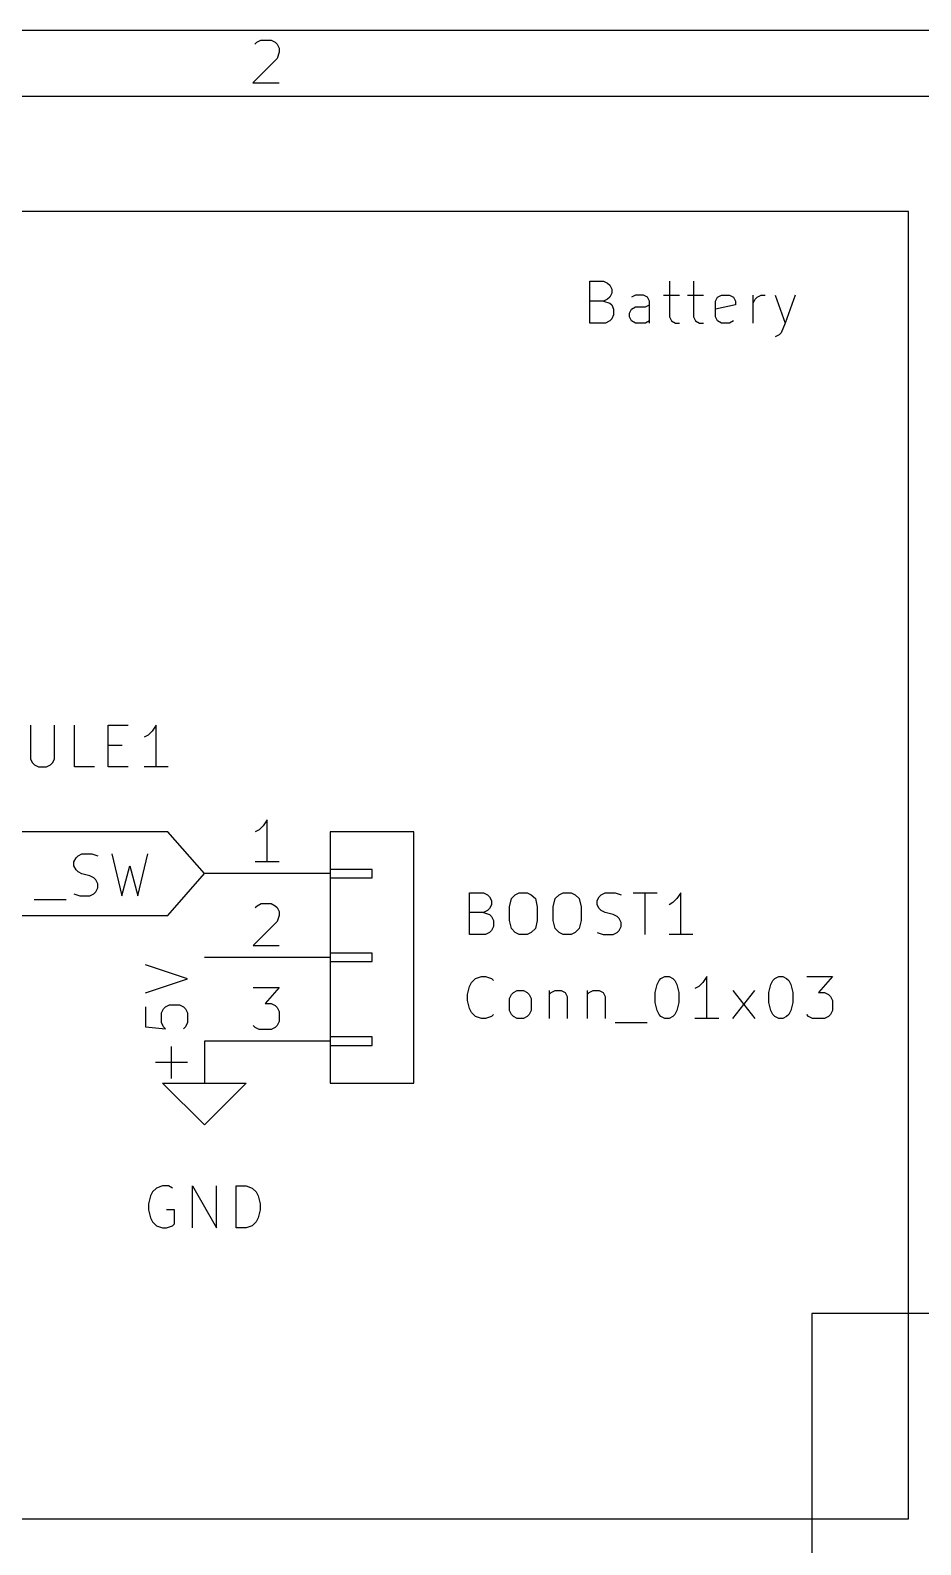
# Model space of a CAD drawing. Header units: inches. Extents: x 0.4 to 11.3, y -7.9 to -0.4.
# Drawn here: x 3.092 to 4.155, y -2.201 to -0.394 of the extents above; entities that cross this region are included whole.
import ezdxf

# ---------------------------------------------------------------- set-up
doc = ezdxf.new("R2010")
doc.units = ezdxf.units.IN
doc.header["$MEASUREMENT"] = 0
for name, color, linetype in [('GREENSIXTYFIVE', 129, 'CONTINUOUS'), ('LIGHTBLUE', 172, 'CONTINUOUS'), ('LIGHTRED', 12, 'CONTINUOUS'), ('RED', 14, 'CONTINUOUS'), ('REDSIX', 19, 'CONTINUOUS'), ('WHITE', 250, 'CONTINUOUS')]:
    doc.layers.add(name, color=color, linetype=linetype)

msp = doc.modelspace()

# ---------------------------------------------------------------- linework, layer by layer
at = {"layer": 'GREENSIXTYFIVE', "linetype": 'CONTINUOUS'}
for p, q in [((3.0925, -1.2228), (3.0925, -1.2633)), ((3.0925, -1.2228), (3.0925, -1.2633)), ((3.121, -1.2633), (3.121, -1.2228)), ((3.121, -1.2633), (3.121, -1.2228)), ((3.1448, -1.2728), (3.1448, -1.2228)), ((3.1448, -1.2728), (3.1448, -1.2228)), ((3.1853, -1.2728), (3.1853, -1.2228)), ((3.1853, -1.2228), (3.2091, -1.2228)), ((3.1853, -1.2728), (3.1853, -1.2228)), ((3.1853, -1.2228), (3.2091, -1.2228)), ((3.2425, -1.2228), (3.2377, -1.2299)), ((3.2425, -1.2228), (3.2377, -1.2299)), ((3.2425, -1.2728), (3.2425, -1.2228)), ((3.2425, -1.2728), (3.2425, -1.2228)), ((3.1853, -1.2466), (3.202, -1.2466)), ((3.1853, -1.2466), (3.202, -1.2466)), ((3.2329, -1.2347), (3.2282, -1.2371)), ((3.2329, -1.2347), (3.2282, -1.2371)), ((3.2377, -1.2299), (3.2329, -1.2347)), ((3.2377, -1.2299), (3.2329, -1.2347)), ((3.0925, -1.2633), (3.0948, -1.268)), ((3.0925, -1.2633), (3.0948, -1.268)), ((3.1187, -1.268), (3.121, -1.2633)), ((3.1187, -1.268), (3.121, -1.2633)), ((3.0948, -1.268), (3.0972, -1.2704)), ((3.0948, -1.268), (3.0972, -1.2704)), ((3.0972, -1.2704), (3.102, -1.2728)), ((3.0972, -1.2704), (3.102, -1.2728)), ((3.102, -1.2728), (3.1115, -1.2728)), ((3.102, -1.2728), (3.1115, -1.2728)), ((3.1115, -1.2728), (3.1163, -1.2704)), ((3.1115, -1.2728), (3.1163, -1.2704)), ((3.1163, -1.2704), (3.1187, -1.268)), ((3.1163, -1.2704), (3.1187, -1.268)), ((3.1687, -1.2728), (3.1448, -1.2728)), ((3.1687, -1.2728), (3.1448, -1.2728)), ((3.2091, -1.2728), (3.1853, -1.2728)), ((3.2091, -1.2728), (3.1853, -1.2728)), ((3.2568, -1.2728), (3.2282, -1.2728)), ((3.2568, -1.2728), (3.2282, -1.2728)), ((3.6163, -1.4728), (3.6163, -1.4228)), ((3.6163, -1.4228), (3.6329, -1.4228)), ((3.6163, -1.4728), (3.6163, -1.4228)), ((3.6163, -1.4228), (3.6329, -1.4228)), ((3.6329, -1.4228), (3.6377, -1.4252)), ((3.6329, -1.4228), (3.6377, -1.4252)), ((3.6377, -1.4252), (3.6401, -1.4276)), ((3.6377, -1.4252), (3.6401, -1.4276)), ((3.6401, -1.4276), (3.6425, -1.4323)), ((3.6401, -1.4276), (3.6425, -1.4323)), ((3.6663, -1.4299), (3.671, -1.4252)), ((3.6663, -1.4299), (3.671, -1.4252)), ((3.671, -1.4252), (3.6758, -1.4228)), ((3.671, -1.4252), (3.6758, -1.4228)), ((3.6758, -1.4228), (3.6853, -1.4228)), ((3.6758, -1.4228), (3.6853, -1.4228)), ((3.6853, -1.4228), (3.6901, -1.4252)), ((3.6853, -1.4228), (3.6901, -1.4252)), ((3.6901, -1.4252), (3.6949, -1.4299)), ((3.6901, -1.4252), (3.6949, -1.4299)), ((3.7187, -1.4299), (3.7234, -1.4252)), ((3.7187, -1.4299), (3.7234, -1.4252)), ((3.7234, -1.4252), (3.7282, -1.4228)), ((3.7234, -1.4252), (3.7282, -1.4228)), ((3.7282, -1.4228), (3.7377, -1.4228)), ((3.7282, -1.4228), (3.7377, -1.4228)), ((3.7377, -1.4228), (3.7425, -1.4252)), ((3.7377, -1.4228), (3.7425, -1.4252)), ((3.7425, -1.4252), (3.7472, -1.4299)), ((3.7425, -1.4252), (3.7472, -1.4299)), ((3.7687, -1.4323), (3.771, -1.4276)), ((3.7687, -1.4323), (3.771, -1.4276)), ((3.771, -1.4276), (3.7734, -1.4252)), ((3.771, -1.4276), (3.7734, -1.4252)), ((3.7734, -1.4252), (3.7782, -1.4228)), ((3.7734, -1.4252), (3.7782, -1.4228)), ((3.7782, -1.4228), (3.7901, -1.4228)), ((3.7782, -1.4228), (3.7901, -1.4228)), ((3.7901, -1.4228), (3.7972, -1.4252)), ((3.7901, -1.4228), (3.7972, -1.4252)), ((3.8115, -1.4228), (3.8401, -1.4228)), ((3.8115, -1.4228), (3.8401, -1.4228)), ((3.8258, -1.4728), (3.8258, -1.4228)), ((3.8258, -1.4728), (3.8258, -1.4228)), ((3.8687, -1.4228), (3.8639, -1.4299)), ((3.8687, -1.4228), (3.8639, -1.4299)), ((3.8687, -1.4728), (3.8687, -1.4228)), ((3.8687, -1.4728), (3.8687, -1.4228)), ((3.6377, -1.4442), (3.6329, -1.4466)), ((3.6377, -1.4442), (3.6329, -1.4466)), ((3.6401, -1.4418), (3.6377, -1.4442)), ((3.6401, -1.4418), (3.6377, -1.4442)), ((3.6425, -1.4371), (3.6401, -1.4418)), ((3.6425, -1.4371), (3.6401, -1.4418)), ((3.6425, -1.4323), (3.6425, -1.4371)), ((3.6425, -1.4323), (3.6425, -1.4371)), ((3.6639, -1.4395), (3.6663, -1.4299)), ((3.6639, -1.4395), (3.6663, -1.4299)), ((3.6639, -1.4561), (3.6639, -1.4395)), ((3.6639, -1.4561), (3.6639, -1.4395)), ((3.6949, -1.4299), (3.6972, -1.4395)), ((3.6949, -1.4299), (3.6972, -1.4395)), ((3.6972, -1.4395), (3.6972, -1.4561)), ((3.6972, -1.4395), (3.6972, -1.4561)), ((3.7163, -1.4395), (3.7187, -1.4299)), ((3.7163, -1.4395), (3.7187, -1.4299)), ((3.7163, -1.4561), (3.7163, -1.4395)), ((3.7163, -1.4561), (3.7163, -1.4395)), ((3.7472, -1.4299), (3.7496, -1.4395)), ((3.7472, -1.4299), (3.7496, -1.4395)), ((3.7496, -1.4395), (3.7496, -1.4561)), ((3.7496, -1.4395), (3.7496, -1.4561)), ((3.7687, -1.4371), (3.7687, -1.4323)), ((3.7687, -1.4371), (3.7687, -1.4323)), ((3.771, -1.4418), (3.7687, -1.4371)), ((3.771, -1.4418), (3.7687, -1.4371)), ((3.7734, -1.4442), (3.771, -1.4418)), ((3.7734, -1.4442), (3.771, -1.4418)), ((3.7782, -1.4466), (3.7734, -1.4442)), ((3.7782, -1.4466), (3.7734, -1.4442)), ((3.8591, -1.4347), (3.8544, -1.4371)), ((3.8591, -1.4347), (3.8544, -1.4371)), ((3.8639, -1.4299), (3.8591, -1.4347)), ((3.8639, -1.4299), (3.8591, -1.4347)), ((3.6329, -1.4466), (3.6163, -1.4466)), ((3.6329, -1.4466), (3.6163, -1.4466)), ((3.6329, -1.4466), (3.6401, -1.449)), ((3.6329, -1.4466), (3.6401, -1.449)), ((3.6401, -1.449), (3.6425, -1.4514)), ((3.6401, -1.449), (3.6425, -1.4514)), ((3.6425, -1.4514), (3.6449, -1.4561)), ((3.6425, -1.4514), (3.6449, -1.4561)), ((3.6449, -1.4633), (3.6425, -1.468)), ((3.6449, -1.4633), (3.6425, -1.468)), ((3.6449, -1.4561), (3.6449, -1.4633)), ((3.6449, -1.4561), (3.6449, -1.4633)), ((3.6663, -1.4657), (3.6639, -1.4561)), ((3.6663, -1.4657), (3.6639, -1.4561)), ((3.6972, -1.4561), (3.6949, -1.4657)), ((3.6972, -1.4561), (3.6949, -1.4657)), ((3.7187, -1.4657), (3.7163, -1.4561)), ((3.7187, -1.4657), (3.7163, -1.4561)), ((3.7496, -1.4561), (3.7472, -1.4657)), ((3.7496, -1.4561), (3.7472, -1.4657)), ((3.7877, -1.449), (3.7782, -1.4466)), ((3.7877, -1.449), (3.7782, -1.4466)), ((3.7925, -1.4514), (3.7877, -1.449)), ((3.7925, -1.4514), (3.7877, -1.449)), ((3.7949, -1.4538), (3.7925, -1.4514)), ((3.7949, -1.4538), (3.7925, -1.4514)), ((3.7972, -1.4585), (3.7949, -1.4538)), ((3.7972, -1.4585), (3.7949, -1.4538)), ((3.7949, -1.468), (3.7972, -1.4633)), ((3.7949, -1.468), (3.7972, -1.4633)), ((3.7972, -1.4633), (3.7972, -1.4585)), ((3.7972, -1.4633), (3.7972, -1.4585)), ((3.6353, -1.4728), (3.6163, -1.4728)), ((3.6353, -1.4728), (3.6163, -1.4728)), ((3.6401, -1.4704), (3.6353, -1.4728)), ((3.6401, -1.4704), (3.6353, -1.4728)), ((3.6425, -1.468), (3.6401, -1.4704)), ((3.6425, -1.468), (3.6401, -1.4704)), ((3.671, -1.4704), (3.6663, -1.4657)), ((3.671, -1.4704), (3.6663, -1.4657)), ((3.6758, -1.4728), (3.671, -1.4704)), ((3.6758, -1.4728), (3.671, -1.4704)), ((3.6853, -1.4728), (3.6758, -1.4728)), ((3.6853, -1.4728), (3.6758, -1.4728)), ((3.6901, -1.4704), (3.6853, -1.4728)), ((3.6901, -1.4704), (3.6853, -1.4728)), ((3.6949, -1.4657), (3.6901, -1.4704)), ((3.6949, -1.4657), (3.6901, -1.4704)), ((3.7234, -1.4704), (3.7187, -1.4657)), ((3.7234, -1.4704), (3.7187, -1.4657)), ((3.7282, -1.4728), (3.7234, -1.4704)), ((3.7282, -1.4728), (3.7234, -1.4704)), ((3.7377, -1.4728), (3.7282, -1.4728)), ((3.7377, -1.4728), (3.7282, -1.4728)), ((3.7425, -1.4704), (3.7377, -1.4728)), ((3.7425, -1.4704), (3.7377, -1.4728)), ((3.7472, -1.4657), (3.7425, -1.4704)), ((3.7472, -1.4657), (3.7425, -1.4704)), ((3.7687, -1.4704), (3.7758, -1.4728)), ((3.7687, -1.4704), (3.7758, -1.4728)), ((3.7758, -1.4728), (3.7877, -1.4728)), ((3.7758, -1.4728), (3.7877, -1.4728)), ((3.7877, -1.4728), (3.7925, -1.4704)), ((3.7877, -1.4728), (3.7925, -1.4704)), ((3.7925, -1.4704), (3.7949, -1.468)), ((3.7925, -1.4704), (3.7949, -1.468)), ((3.8829, -1.4728), (3.8544, -1.4728)), ((3.8829, -1.4728), (3.8544, -1.4728)), ((3.6139, -1.5442), (3.6163, -1.5347)), ((3.6139, -1.5442), (3.6163, -1.5347)), ((3.6163, -1.5347), (3.6187, -1.5299)), ((3.6163, -1.5347), (3.6187, -1.5299)), ((3.6187, -1.5299), (3.6234, -1.5252)), ((3.6187, -1.5299), (3.6234, -1.5252)), ((3.6234, -1.5252), (3.6306, -1.5228)), ((3.6234, -1.5252), (3.6306, -1.5228)), ((3.6306, -1.5228), (3.6353, -1.5228)), ((3.6306, -1.5228), (3.6353, -1.5228)), ((3.6353, -1.5228), (3.6425, -1.5252)), ((3.6353, -1.5228), (3.6425, -1.5252)), ((3.6425, -1.5252), (3.6449, -1.5276)), ((3.6425, -1.5252), (3.6449, -1.5276)), ((3.8377, -1.5418), (3.8401, -1.5323)), ((3.8377, -1.5418), (3.8401, -1.5323)), ((3.8401, -1.5323), (3.8425, -1.5276)), ((3.8401, -1.5323), (3.8425, -1.5276)), ((3.8425, -1.5276), (3.8448, -1.5252)), ((3.8425, -1.5276), (3.8448, -1.5252)), ((3.8448, -1.5252), (3.8496, -1.5228)), ((3.8448, -1.5252), (3.8496, -1.5228)), ((3.8496, -1.5228), (3.8544, -1.5228)), ((3.8496, -1.5228), (3.8544, -1.5228)), ((3.8544, -1.5228), (3.8591, -1.5252)), ((3.8544, -1.5228), (3.8591, -1.5252)), ((3.8591, -1.5252), (3.8615, -1.5276)), ((3.8591, -1.5252), (3.8615, -1.5276)), ((3.8615, -1.5276), (3.8639, -1.5323)), ((3.8615, -1.5276), (3.8639, -1.5323)), ((3.8639, -1.5323), (3.8663, -1.5418)), ((3.8639, -1.5323), (3.8663, -1.5418)), ((3.8901, -1.5347), (3.8853, -1.5371)), ((3.8901, -1.5347), (3.8853, -1.5371)), ((3.8948, -1.5299), (3.8901, -1.5347)), ((3.8948, -1.5299), (3.8901, -1.5347)), ((3.8996, -1.5228), (3.8948, -1.5299)), ((3.8996, -1.5228), (3.8948, -1.5299)), ((3.8996, -1.5728), (3.8996, -1.5228)), ((3.8996, -1.5728), (3.8996, -1.5228)), ((3.9734, -1.5418), (3.9758, -1.5323)), ((3.9734, -1.5418), (3.9758, -1.5323)), ((3.9758, -1.5323), (3.9782, -1.5276)), ((3.9758, -1.5323), (3.9782, -1.5276)), ((3.9782, -1.5276), (3.9806, -1.5252)), ((3.9782, -1.5276), (3.9806, -1.5252)), ((3.9806, -1.5252), (3.9853, -1.5228)), ((3.9806, -1.5252), (3.9853, -1.5228)), ((3.9853, -1.5228), (3.9901, -1.5228)), ((3.9853, -1.5228), (3.9901, -1.5228)), ((3.9901, -1.5228), (3.9948, -1.5252)), ((3.9901, -1.5228), (3.9948, -1.5252)), ((3.9948, -1.5252), (3.9972, -1.5276)), ((3.9948, -1.5252), (3.9972, -1.5276)), ((3.9972, -1.5276), (3.9996, -1.5323)), ((3.9972, -1.5276), (3.9996, -1.5323)), ((3.9996, -1.5323), (4.002, -1.5418)), ((3.9996, -1.5323), (4.002, -1.5418)), ((4.0187, -1.5228), (4.0496, -1.5228)), ((4.0187, -1.5228), (4.0496, -1.5228)), ((4.0496, -1.5228), (4.0329, -1.5418)), ((4.0496, -1.5228), (4.0329, -1.5418)), ((3.6139, -1.5514), (3.6139, -1.5442)), ((3.6139, -1.5514), (3.6139, -1.5442)), ((3.6163, -1.5609), (3.6139, -1.5514)), ((3.6163, -1.5609), (3.6139, -1.5514)), ((3.6639, -1.549), (3.6663, -1.5442)), ((3.6639, -1.549), (3.6663, -1.5442)), ((3.6639, -1.5633), (3.6639, -1.549)), ((3.6639, -1.5633), (3.6639, -1.549)), ((3.6663, -1.5442), (3.6687, -1.5418)), ((3.6663, -1.5442), (3.6687, -1.5418)), ((3.6687, -1.5418), (3.6734, -1.5395)), ((3.6687, -1.5418), (3.6734, -1.5395)), ((3.6734, -1.5395), (3.6806, -1.5395)), ((3.6734, -1.5395), (3.6806, -1.5395)), ((3.6806, -1.5395), (3.6853, -1.5418)), ((3.6806, -1.5395), (3.6853, -1.5418)), ((3.6853, -1.5418), (3.6877, -1.5442)), ((3.6853, -1.5418), (3.6877, -1.5442)), ((3.6877, -1.5442), (3.6901, -1.549)), ((3.6877, -1.5442), (3.6901, -1.549)), ((3.6901, -1.549), (3.6901, -1.5633)), ((3.6901, -1.549), (3.6901, -1.5633)), ((3.7115, -1.5395), (3.7115, -1.5728)), ((3.7115, -1.5395), (3.7115, -1.5728)), ((3.7115, -1.5442), (3.7139, -1.5418)), ((3.7115, -1.5442), (3.7139, -1.5418)), ((3.7139, -1.5418), (3.7187, -1.5395)), ((3.7139, -1.5418), (3.7187, -1.5395)), ((3.7187, -1.5395), (3.7258, -1.5395)), ((3.7187, -1.5395), (3.7258, -1.5395)), ((3.7258, -1.5395), (3.7306, -1.5418)), ((3.7258, -1.5395), (3.7306, -1.5418)), ((3.7306, -1.5418), (3.7329, -1.5466)), ((3.7306, -1.5418), (3.7329, -1.5466)), ((3.7329, -1.5466), (3.7329, -1.5728)), ((3.7329, -1.5466), (3.7329, -1.5728)), ((3.7568, -1.5395), (3.7568, -1.5728)), ((3.7568, -1.5395), (3.7568, -1.5728)), ((3.7568, -1.5442), (3.7591, -1.5418)), ((3.7568, -1.5442), (3.7591, -1.5418)), ((3.7591, -1.5418), (3.7639, -1.5395)), ((3.7591, -1.5418), (3.7639, -1.5395)), ((3.7639, -1.5395), (3.771, -1.5395)), ((3.7639, -1.5395), (3.771, -1.5395)), ((3.771, -1.5395), (3.7758, -1.5418)), ((3.771, -1.5395), (3.7758, -1.5418)), ((3.7758, -1.5418), (3.7782, -1.5466)), ((3.7758, -1.5418), (3.7782, -1.5466)), ((3.7782, -1.5466), (3.7782, -1.5728)), ((3.7782, -1.5466), (3.7782, -1.5728)), ((3.8377, -1.5538), (3.8377, -1.5418)), ((3.8377, -1.5538), (3.8377, -1.5418)), ((3.8401, -1.5633), (3.8377, -1.5538)), ((3.8401, -1.5633), (3.8377, -1.5538)), ((3.8663, -1.5538), (3.8639, -1.5633)), ((3.8663, -1.5538), (3.8639, -1.5633)), ((3.8663, -1.5418), (3.8663, -1.5538)), ((3.8663, -1.5418), (3.8663, -1.5538)), ((3.9306, -1.5728), (3.9567, -1.5395)), ((3.9306, -1.5395), (3.9567, -1.5728)), ((3.9306, -1.5728), (3.9567, -1.5395)), ((3.9306, -1.5395), (3.9567, -1.5728)), ((3.9734, -1.5538), (3.9734, -1.5418)), ((3.9734, -1.5538), (3.9734, -1.5418)), ((3.9758, -1.5633), (3.9734, -1.5538)), ((3.9758, -1.5633), (3.9734, -1.5538)), ((4.002, -1.5538), (3.9996, -1.5633)), ((4.002, -1.5538), (3.9996, -1.5633)), ((4.002, -1.5418), (4.002, -1.5538)), ((4.002, -1.5418), (4.002, -1.5538)), ((4.0329, -1.5418), (4.0401, -1.5418)), ((4.0329, -1.5418), (4.0401, -1.5418)), ((4.0401, -1.5418), (4.0448, -1.5442)), ((4.0401, -1.5418), (4.0448, -1.5442)), ((4.0448, -1.5442), (4.0472, -1.5466)), ((4.0448, -1.5442), (4.0472, -1.5466)), ((4.0472, -1.5466), (4.0496, -1.5514)), ((4.0472, -1.5466), (4.0496, -1.5514)), ((4.0496, -1.5514), (4.0496, -1.5633)), ((4.0496, -1.5514), (4.0496, -1.5633)), ((3.6187, -1.5657), (3.6163, -1.5609)), ((3.6187, -1.5657), (3.6163, -1.5609)), ((3.6234, -1.5704), (3.6187, -1.5657)), ((3.6234, -1.5704), (3.6187, -1.5657)), ((3.6306, -1.5728), (3.6234, -1.5704)), ((3.6306, -1.5728), (3.6234, -1.5704)), ((3.6425, -1.5704), (3.6353, -1.5728)), ((3.6425, -1.5704), (3.6353, -1.5728)), ((3.6449, -1.568), (3.6425, -1.5704)), ((3.6449, -1.568), (3.6425, -1.5704)), ((3.6663, -1.568), (3.6639, -1.5633)), ((3.6663, -1.568), (3.6639, -1.5633)), ((3.6687, -1.5704), (3.6663, -1.568)), ((3.6687, -1.5704), (3.6663, -1.568)), ((3.6734, -1.5728), (3.6687, -1.5704)), ((3.6734, -1.5728), (3.6687, -1.5704)), ((3.6853, -1.5704), (3.6806, -1.5728)), ((3.6853, -1.5704), (3.6806, -1.5728)), ((3.6877, -1.568), (3.6853, -1.5704)), ((3.6877, -1.568), (3.6853, -1.5704)), ((3.6901, -1.5633), (3.6877, -1.568)), ((3.6901, -1.5633), (3.6877, -1.568)), ((3.8425, -1.568), (3.8401, -1.5633)), ((3.8425, -1.568), (3.8401, -1.5633)), ((3.8448, -1.5704), (3.8425, -1.568)), ((3.8448, -1.5704), (3.8425, -1.568)), ((3.8496, -1.5728), (3.8448, -1.5704)), ((3.8496, -1.5728), (3.8448, -1.5704)), ((3.8591, -1.5704), (3.8544, -1.5728)), ((3.8591, -1.5704), (3.8544, -1.5728)), ((3.8615, -1.568), (3.8591, -1.5704)), ((3.8615, -1.568), (3.8591, -1.5704)), ((3.8639, -1.5633), (3.8615, -1.568)), ((3.8639, -1.5633), (3.8615, -1.568)), ((3.9782, -1.568), (3.9758, -1.5633)), ((3.9782, -1.568), (3.9758, -1.5633)), ((3.9806, -1.5704), (3.9782, -1.568)), ((3.9806, -1.5704), (3.9782, -1.568)), ((3.9853, -1.5728), (3.9806, -1.5704)), ((3.9853, -1.5728), (3.9806, -1.5704)), ((3.9948, -1.5704), (3.9901, -1.5728)), ((3.9948, -1.5704), (3.9901, -1.5728)), ((3.9972, -1.568), (3.9948, -1.5704)), ((3.9972, -1.568), (3.9948, -1.5704)), ((3.9996, -1.5633), (3.9972, -1.568)), ((3.9996, -1.5633), (3.9972, -1.568)), ((4.021, -1.5704), (4.0187, -1.568)), ((4.021, -1.5704), (4.0187, -1.568)), ((4.0258, -1.5728), (4.021, -1.5704)), ((4.0258, -1.5728), (4.021, -1.5704)), ((4.0448, -1.5704), (4.0401, -1.5728)), ((4.0448, -1.5704), (4.0401, -1.5728)), ((4.0472, -1.568), (4.0448, -1.5704)), ((4.0472, -1.568), (4.0448, -1.5704)), ((4.0496, -1.5633), (4.0472, -1.568)), ((4.0496, -1.5633), (4.0472, -1.568)), ((3.6353, -1.5728), (3.6306, -1.5728)), ((3.6353, -1.5728), (3.6306, -1.5728)), ((3.6806, -1.5728), (3.6734, -1.5728)), ((3.6806, -1.5728), (3.6734, -1.5728)), ((3.7901, -1.5776), (3.8282, -1.5776)), ((3.7901, -1.5776), (3.8282, -1.5776)), ((3.8544, -1.5728), (3.8496, -1.5728)), ((3.8544, -1.5728), (3.8496, -1.5728)), ((3.9139, -1.5728), (3.8853, -1.5728)), ((3.9139, -1.5728), (3.8853, -1.5728)), ((3.9901, -1.5728), (3.9853, -1.5728)), ((3.9901, -1.5728), (3.9853, -1.5728)), ((4.0401, -1.5728), (4.0258, -1.5728)), ((4.0401, -1.5728), (4.0258, -1.5728)), ((3.2357, -1.7847), (3.2333, -1.7942)), ((3.2357, -1.7847), (3.2333, -1.7942)), ((3.2381, -1.7799), (3.2357, -1.7847)), ((3.2381, -1.7799), (3.2357, -1.7847)), ((3.2429, -1.7752), (3.2381, -1.7799)), ((3.2429, -1.7752), (3.2381, -1.7799)), ((3.25, -1.7728), (3.2429, -1.7752)), ((3.25, -1.7728), (3.2429, -1.7752)), ((3.2571, -1.7728), (3.25, -1.7728)), ((3.2571, -1.7728), (3.25, -1.7728)), ((3.2619, -1.7752), (3.2571, -1.7728)), ((3.2619, -1.7752), (3.2571, -1.7728)), ((3.2857, -1.8228), (3.2857, -1.7728)), ((3.2857, -1.7728), (3.3143, -1.8228)), ((3.2857, -1.8228), (3.2857, -1.7728)), ((3.2857, -1.7728), (3.3143, -1.8228)), ((3.3143, -1.8228), (3.3143, -1.7728)), ((3.3143, -1.8228), (3.3143, -1.7728)), ((3.3381, -1.8228), (3.3381, -1.7728)), ((3.3381, -1.7728), (3.35, -1.7728)), ((3.3381, -1.8228), (3.3381, -1.7728)), ((3.3381, -1.7728), (3.35, -1.7728)), ((3.35, -1.7728), (3.3571, -1.7752)), ((3.35, -1.7728), (3.3571, -1.7752)), ((3.3571, -1.7752), (3.3619, -1.7799)), ((3.3571, -1.7752), (3.3619, -1.7799)), ((3.3619, -1.7799), (3.3643, -1.7847)), ((3.3619, -1.7799), (3.3643, -1.7847)), ((3.3643, -1.7847), (3.3667, -1.7942)), ((3.3643, -1.7847), (3.3667, -1.7942)), ((3.2333, -1.7942), (3.2333, -1.8014)), ((3.2333, -1.7942), (3.2333, -1.8014)), ((3.2333, -1.8014), (3.2357, -1.8109)), ((3.2333, -1.8014), (3.2357, -1.8109)), ((3.2643, -1.8014), (3.2548, -1.8014)), ((3.2643, -1.8014), (3.2548, -1.8014)), ((3.2643, -1.818), (3.2643, -1.8014)), ((3.2643, -1.818), (3.2643, -1.8014)), ((3.3667, -1.8014), (3.3643, -1.8109)), ((3.3667, -1.8014), (3.3643, -1.8109)), ((3.3667, -1.7942), (3.3667, -1.8014)), ((3.3667, -1.7942), (3.3667, -1.8014)), ((3.2357, -1.8109), (3.2381, -1.8157)), ((3.2357, -1.8109), (3.2381, -1.8157)), ((3.2381, -1.8157), (3.2429, -1.8204)), ((3.2381, -1.8157), (3.2429, -1.8204)), ((3.2429, -1.8204), (3.25, -1.8228)), ((3.2429, -1.8204), (3.25, -1.8228)), ((3.25, -1.8228), (3.2548, -1.8228)), ((3.25, -1.8228), (3.2548, -1.8228)), ((3.2548, -1.8228), (3.2619, -1.8204)), ((3.2548, -1.8228), (3.2619, -1.8204)), ((3.2619, -1.8204), (3.2643, -1.818)), ((3.2619, -1.8204), (3.2643, -1.818)), ((3.35, -1.8228), (3.3381, -1.8228)), ((3.35, -1.8228), (3.3381, -1.8228)), ((3.3571, -1.8204), (3.35, -1.8228)), ((3.3571, -1.8204), (3.35, -1.8228)), ((3.3619, -1.8157), (3.3571, -1.8204)), ((3.3619, -1.8157), (3.3571, -1.8204)), ((3.3643, -1.8109), (3.3619, -1.8157)), ((3.3643, -1.8109), (3.3619, -1.8157))]:
    msp.add_line(p, q, dxfattribs=at)
at = {"layer": 'LIGHTBLUE', "linetype": 'CONTINUOUS'}
for p, q in [((4.14, -0.61), (0.92, -0.61)), ((4.14, -2.17), (4.14, -0.61)), ((3.7598, -0.743), (3.7598, -0.693)), ((3.7598, -0.693), (3.7764, -0.693)), ((3.7764, -0.693), (3.7812, -0.6953)), ((3.7812, -0.6953), (3.7836, -0.6977)), ((3.7836, -0.6977), (3.786, -0.7025)), ((3.786, -0.7025), (3.786, -0.7072)), ((3.855, -0.693), (3.855, -0.7358)), ((3.8836, -0.693), (3.8836, -0.7358)), ((3.7764, -0.7168), (3.7598, -0.7168)), ((3.7812, -0.7144), (3.7764, -0.7168)), ((3.7764, -0.7168), (3.7836, -0.7192)), ((3.7836, -0.712), (3.7812, -0.7144)), ((3.786, -0.7072), (3.7836, -0.712)), ((3.7836, -0.7192), (3.786, -0.7215)), ((3.786, -0.7215), (3.7883, -0.7263)), ((3.8145, -0.7096), (3.8098, -0.712)), ((3.824, -0.7096), (3.8145, -0.7096)), ((3.8288, -0.712), (3.824, -0.7096)), ((3.8264, -0.7239), (3.8312, -0.7215)), ((3.8312, -0.7168), (3.8288, -0.712)), ((3.8312, -0.743), (3.8312, -0.7168)), ((3.8479, -0.7096), (3.8669, -0.7096)), ((3.8764, -0.7096), (3.8955, -0.7096)), ((3.9098, -0.7168), (3.9121, -0.712)), ((3.9098, -0.7358), (3.9098, -0.7168)), ((3.9336, -0.7215), (3.9098, -0.7263)), ((3.9121, -0.712), (3.9169, -0.7096)), ((3.9169, -0.7096), (3.9264, -0.7096)), ((3.9264, -0.7096), (3.9312, -0.712)), ((3.9312, -0.712), (3.9336, -0.7168)), ((3.9336, -0.7168), (3.9336, -0.7215)), ((3.955, -0.743), (3.955, -0.7096)), ((3.955, -0.7192), (3.9574, -0.7144)), ((3.9574, -0.7144), (3.9598, -0.712)), ((3.9598, -0.712), (3.9645, -0.7096)), ((3.9645, -0.7096), (3.9693, -0.7096)), ((3.9812, -0.7096), (3.9931, -0.743)), ((4.005, -0.7096), (3.9931, -0.743)), ((3.7836, -0.7406), (3.7788, -0.743)), ((3.786, -0.7382), (3.7836, -0.7406)), ((3.7883, -0.7334), (3.786, -0.7382)), ((3.7883, -0.7263), (3.7883, -0.7334)), ((3.8074, -0.7311), (3.8098, -0.7263)), ((3.8074, -0.7358), (3.8074, -0.7311)), ((3.8098, -0.7406), (3.8074, -0.7358)), ((3.8098, -0.7263), (3.8145, -0.7239)), ((3.8145, -0.743), (3.8098, -0.7406)), ((3.8145, -0.7239), (3.8264, -0.7239)), ((3.8312, -0.7406), (3.8264, -0.743)), ((3.855, -0.7358), (3.8574, -0.7406)), ((3.8574, -0.7406), (3.8621, -0.743)), ((3.8836, -0.7358), (3.8859, -0.7406)), ((3.8859, -0.7406), (3.8907, -0.743)), ((3.9121, -0.7406), (3.9098, -0.7358)), ((3.9169, -0.743), (3.9121, -0.7406)), ((3.9312, -0.7406), (3.9264, -0.743)), ((3.7788, -0.743), (3.7598, -0.743)), ((3.8264, -0.743), (3.8145, -0.743)), ((3.8621, -0.743), (3.8669, -0.743)), ((3.8907, -0.743), (3.8955, -0.743)), ((3.9264, -0.743), (3.9169, -0.743)), ((3.9859, -0.7572), (3.9812, -0.7596)), ((3.9883, -0.7549), (3.9859, -0.7572)), ((3.9931, -0.743), (3.9883, -0.7549)), ((4.025, -1.925), (4.025, -5.275)), ((7.175, -1.925), (4.025, -1.925)), ((0.92, -2.17), (4.14, -2.17))]:
    msp.add_line(p, q, dxfattribs=at)
at = {"layer": 'LIGHTRED', "linetype": 'CONTINUOUS'}
for p, q in [((3.375, -1.3359), (3.3702, -1.343)), ((3.375, -1.3359), (3.3702, -1.343)), ((3.375, -1.3859), (3.375, -1.3359)), ((3.375, -1.3859), (3.375, -1.3359)), ((3.3655, -1.3478), (3.3607, -1.3502)), ((3.3655, -1.3478), (3.3607, -1.3502)), ((3.3702, -1.343), (3.3655, -1.3478)), ((3.3702, -1.343), (3.3655, -1.3478)), ((3.3893, -1.3859), (3.3607, -1.3859)), ((3.3893, -1.3859), (3.3607, -1.3859)), ((3.3607, -1.4406), (3.3631, -1.4383)), ((3.3607, -1.4406), (3.3631, -1.4383)), ((3.3631, -1.4383), (3.3679, -1.4359)), ((3.3631, -1.4383), (3.3679, -1.4359)), ((3.3679, -1.4359), (3.3798, -1.4359)), ((3.3679, -1.4359), (3.3798, -1.4359)), ((3.3798, -1.4359), (3.3845, -1.4383)), ((3.3798, -1.4359), (3.3845, -1.4383)), ((3.3845, -1.4383), (3.3869, -1.4406)), ((3.3845, -1.4383), (3.3869, -1.4406)), ((3.3869, -1.4406), (3.3893, -1.4454)), ((3.3869, -1.4406), (3.3893, -1.4454)), ((3.3893, -1.4454), (3.3893, -1.4502)), ((3.3893, -1.4454), (3.3893, -1.4502)), ((3.3869, -1.4573), (3.3583, -1.4859)), ((3.3869, -1.4573), (3.3583, -1.4859)), ((3.3893, -1.4502), (3.3869, -1.4573)), ((3.3893, -1.4502), (3.3869, -1.4573)), ((3.3583, -1.4859), (3.3893, -1.4859)), ((3.3583, -1.4859), (3.3893, -1.4859)), ((3.3583, -1.5359), (3.3893, -1.5359)), ((3.3583, -1.5359), (3.3893, -1.5359)), ((3.3893, -1.5359), (3.3726, -1.5549)), ((3.3893, -1.5359), (3.3726, -1.5549)), ((3.3726, -1.5549), (3.3798, -1.5549)), ((3.3726, -1.5549), (3.3798, -1.5549)), ((3.3798, -1.5549), (3.3845, -1.5573)), ((3.3798, -1.5549), (3.3845, -1.5573)), ((3.3845, -1.5573), (3.3869, -1.5597)), ((3.3845, -1.5573), (3.3869, -1.5597)), ((3.3869, -1.5597), (3.3893, -1.5644)), ((3.3869, -1.5597), (3.3893, -1.5644)), ((3.3893, -1.5644), (3.3893, -1.5764)), ((3.3893, -1.5644), (3.3893, -1.5764)), ((3.3607, -1.5835), (3.3583, -1.5811)), ((3.3607, -1.5835), (3.3583, -1.5811)), ((3.3655, -1.5859), (3.3607, -1.5835)), ((3.3655, -1.5859), (3.3607, -1.5835)), ((3.3798, -1.5859), (3.3655, -1.5859)), ((3.3798, -1.5859), (3.3655, -1.5859)), ((3.3845, -1.5835), (3.3798, -1.5859)), ((3.3845, -1.5835), (3.3798, -1.5859)), ((3.3869, -1.5811), (3.3845, -1.5835)), ((3.3869, -1.5811), (3.3845, -1.5835)), ((3.3893, -1.5764), (3.3869, -1.5811)), ((3.3893, -1.5764), (3.3869, -1.5811))]:
    msp.add_line(p, q, dxfattribs=at)
at = {"layer": 'RED', "linetype": 'CONTINUOUS'}
for p, q in [((0.3937, -0.3937), (11.2993, -0.3937)), ((3.3601, -0.4101), (3.3625, -0.4077)), ((3.3625, -0.4077), (3.3674, -0.4053)), ((3.3674, -0.4053), (3.3796, -0.4053)), ((3.3796, -0.4053), (3.3845, -0.4077)), ((3.3845, -0.4077), (3.3869, -0.4101)), ((3.3869, -0.4101), (3.3893, -0.415)), ((3.3893, -0.415), (3.3893, -0.4199)), ((3.3869, -0.4272), (3.3576, -0.4564)), ((3.3893, -0.4199), (3.3869, -0.4272)), ((3.3576, -0.4564), (3.3893, -0.4564)), ((0.4724, -0.4724), (11.2206, -0.4724)), ((3.2562, -1.35), (2.8871, -1.35)), ((3.3, -1.4), (3.2562, -1.35)), ((3.45, -1.35), (3.45, -1.65)), ((3.55, -1.35), (3.45, -1.35)), ((3.55, -1.65), (3.55, -1.35)), ((3.1444, -1.3859), (3.1468, -1.3811)), ((3.1444, -1.3907), (3.1444, -1.3859)), ((3.1468, -1.3954), (3.1444, -1.3907)), ((3.1468, -1.3811), (3.1492, -1.3788)), ((3.1492, -1.3788), (3.1539, -1.3764)), ((3.1539, -1.3764), (3.1658, -1.3764)), ((3.1658, -1.3764), (3.173, -1.3788)), ((3.1896, -1.3764), (3.2015, -1.4264)), ((3.2015, -1.4264), (3.2111, -1.3907)), ((3.2111, -1.3907), (3.2206, -1.4264)), ((3.2206, -1.4264), (3.2325, -1.3764)), ((3.1492, -1.3978), (3.1468, -1.3954)), ((3.1539, -1.4002), (3.1492, -1.3978)), ((3.1634, -1.4026), (3.1539, -1.4002)), ((3.1682, -1.4049), (3.1634, -1.4026)), ((3.1706, -1.4073), (3.1682, -1.4049)), ((3.173, -1.4121), (3.1706, -1.4073)), ((3.2562, -1.45), (3.3, -1.4)), ((3.45, -1.4), (3.3, -1.4)), ((3.45, -1.4), (3.3, -1.4)), ((3.45, -1.395), (3.45, -1.405)), ((3.5, -1.395), (3.45, -1.395)), ((3.45, -1.405), (3.5, -1.405)), ((3.5, -1.405), (3.5, -1.395)), ((3.1444, -1.424), (3.1515, -1.4264)), ((3.1515, -1.4264), (3.1634, -1.4264)), ((3.1634, -1.4264), (3.1682, -1.424)), ((3.1682, -1.424), (3.1706, -1.4216)), ((3.1706, -1.4216), (3.173, -1.4169)), ((3.173, -1.4169), (3.173, -1.4121)), ((3.0968, -1.4311), (3.1349, -1.4311)), ((2.8871, -1.45), (3.2562, -1.45)), ((3.45, -1.495), (3.45, -1.505)), ((3.5, -1.495), (3.45, -1.495)), ((3.5, -1.505), (3.5, -1.495)), ((3.45, -1.5), (3.3, -1.5)), ((3.45, -1.5), (3.3, -1.5)), ((3.45, -1.505), (3.5, -1.505)), ((3.3, -1.6), (3.3, -1.65)), ((3.45, -1.6), (3.3, -1.6)), ((3.45, -1.6), (3.3, -1.6)), ((3.45, -1.595), (3.45, -1.605)), ((3.5, -1.595), (3.45, -1.595)), ((3.45, -1.605), (3.5, -1.605)), ((3.5, -1.605), (3.5, -1.595)), ((3.3, -1.7), (3.25, -1.65)), ((3.25, -1.65), (3.3, -1.65)), ((3.3, -1.65), (3.35, -1.65)), ((3.35, -1.65), (3.3, -1.7)), ((3.45, -1.65), (3.55, -1.65))]:
    msp.add_line(p, q, dxfattribs=at)
at = {"layer": 'REDSIX', "linetype": 'CONTINUOUS'}
for p, q in [((3.2798, -1.5255), (3.2298, -1.5089)), ((3.2298, -1.5422), (3.2798, -1.5255)), ((3.2298, -1.5589), (3.2298, -1.5827)), ((3.2488, -1.566), (3.2512, -1.5613)), ((3.2488, -1.5779), (3.2488, -1.566)), ((3.2512, -1.5613), (3.2536, -1.5589)), ((3.2536, -1.5589), (3.2584, -1.5565)), ((3.2584, -1.5565), (3.2703, -1.5565)), ((3.2703, -1.5565), (3.275, -1.5589)), ((3.275, -1.5589), (3.2774, -1.5613)), ((3.2774, -1.5613), (3.2798, -1.566)), ((3.2798, -1.566), (3.2798, -1.5779)), ((3.2298, -1.5827), (3.2536, -1.5851)), ((3.2512, -1.5827), (3.2488, -1.5779)), ((3.2536, -1.5851), (3.2512, -1.5827)), ((3.2774, -1.5827), (3.275, -1.5851)), ((3.2798, -1.5779), (3.2774, -1.5827)), ((3.2608, -1.6446), (3.2608, -1.6065)), ((3.2798, -1.6255), (3.2417, -1.6255))]:
    msp.add_line(p, q, dxfattribs=at)
at = {"layer": 'WHITE', "linetype": 'CONTINUOUS'}
for p, q in [((3.45, -1.35), (3.45, -1.65)), ((3.55, -1.35), (3.45, -1.35)), ((3.55, -1.65), (3.55, -1.35)), ((3.45, -1.65), (3.55, -1.65))]:
    msp.add_line(p, q, dxfattribs=at)

doc.saveas('drawing.dxf')
